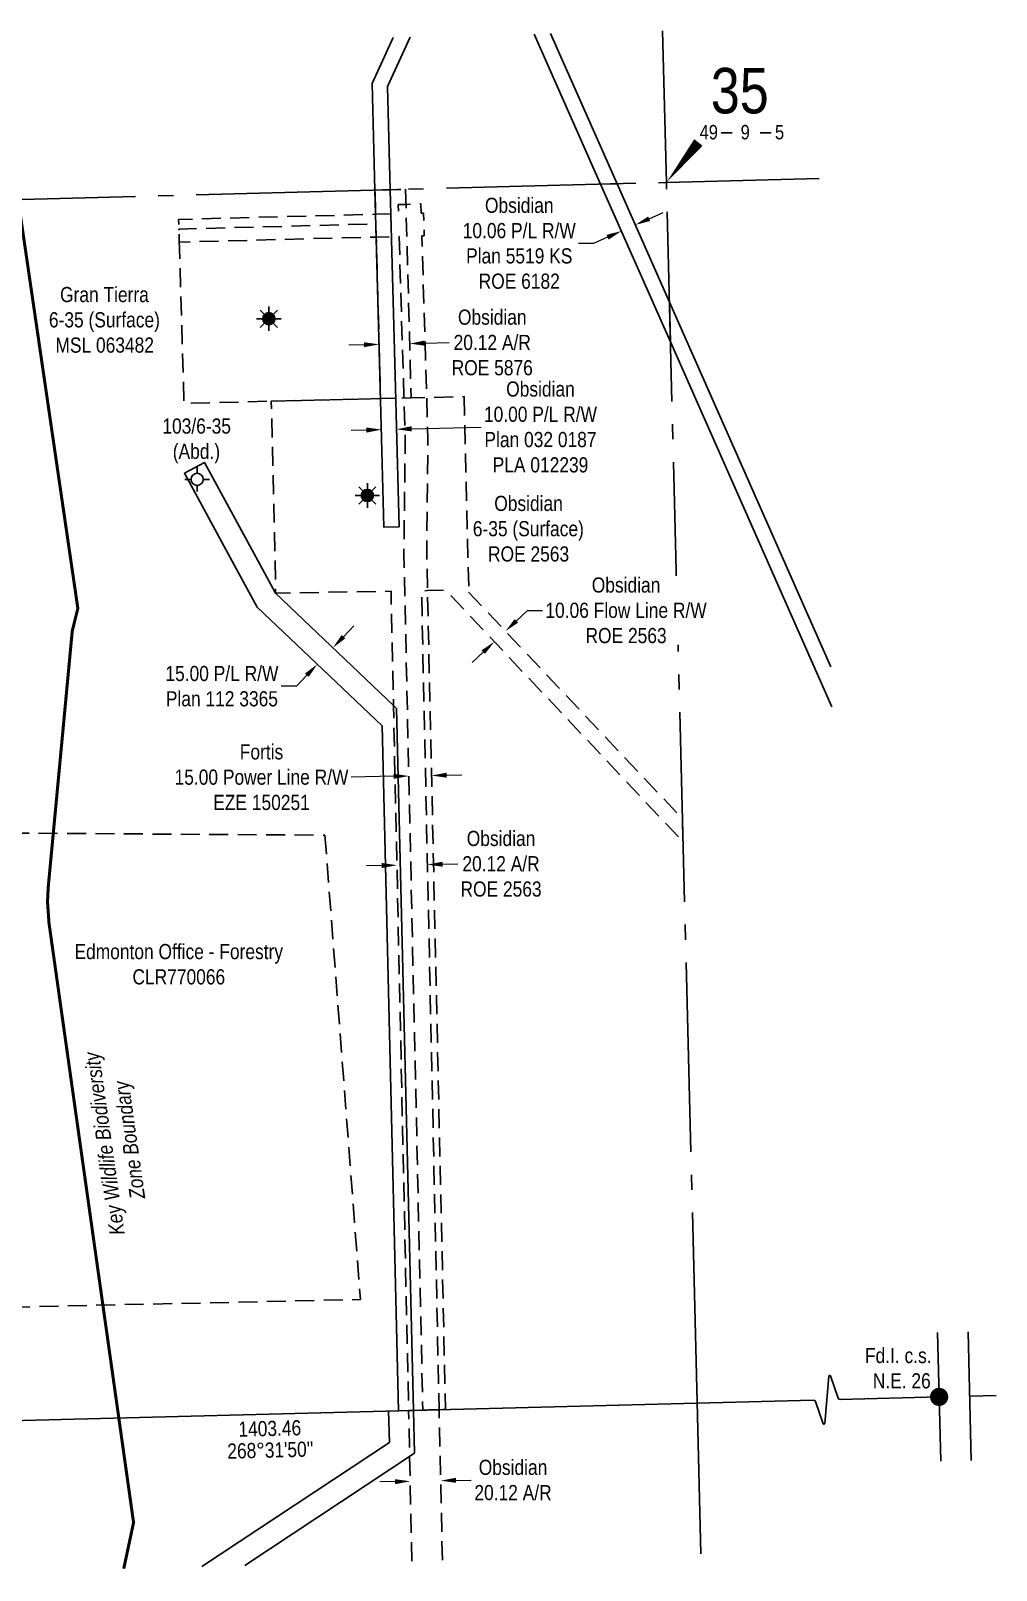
# Model space of a CAD drawing. Extents: x 618446 to 621626, y 5902951 to 5905607.
# Drawn here: x 619062 to 619699, y 5903156 to 5904171 of the extents above; entities that cross this region are included whole.
import ezdxf
from ezdxf.enums import TextEntityAlignment as Align

# ---------------------------------------------------------------- set-up
doc = ezdxf.new("R2010")
doc.units = 0
doc.header["$LTSCALE"] = 5
doc.header["$PDSIZE"] = 0.5
for name, pattern in [('DASHDOT2', [12.7, 6.35, -3.175, 0, -3.175]), ('foc-ACCESSROAD', [3.75, 2.5, -1.25]), ('foc-FLOWLINE', [3.75, 2.5, -1.25]), ('foc-QUARTERLINE', [33, 25, -3, 2, -3])]:
    doc.linetypes.add(name, pattern=pattern)
doc.layers.get('Defpoints').update_dxf_attribs({"color": 9})
for name, color, linetype in [('10', 1, 'Continuous'), ('9', 3, 'Continuous'), ('AS-WILDLIFE', 131, 'DASHDOT2'), ('C-AR', 13, 'foc-ACCESSROAD'), ('C-RW', 13, 'Continuous'), ('C-WS', 13, 'foc-ACCESSROAD'), ('C-WS-S', 8, 'Continuous'), ('F-EZE', 190, 'foc-FLOWLINE'), ('F-RW', 190, 'Continuous'), ('F-WS', 190, 'foc-ACCESSROAD'), ('F-WS-S', 8, 'Continuous'), ('L-BD', 7, 'Continuous'), ('L-MON', 1, 'Continuous'), ('L-MON-T', 1, 'Continuous'), ('L-SEC', 7, 'Continuous'), ('L-SECLBL', 7, 'Continuous'), ('L-SECQ', 8, 'foc-QUARTERLINE')]:
    doc.layers.add(name, color=color, linetype=linetype)
for name, color, linetype, lineweight in [('C-AR-T', 13, 'Continuous', 9), ('C-FLOWLINE-T', 13, 'Continuous', 9), ('C-RW-T', 13, 'Continuous', 9), ('C-WS-T', 13, 'Continuous', 9), ('F-EZE-T', 190, 'Continuous', 9), ('F-RW-T', 190, 'Continuous', 9), ('F-WS-T', 190, 'Continuous', 9)]:
    doc.layers.add(name, color=color, linetype=linetype, lineweight=lineweight)
doc.styles.add('240', font='ARIALN.TTF', dxfattribs={"height": 30})
doc.styles.add('80CG', font='ARIALN.TTF', dxfattribs={"height": 10})
doc.styles.add('80L', font='ARIALN.TTF', dxfattribs={"height": 10})
doc.styles.add('SIMPLEX', font='ARIALN.TTF')
doc.dimstyles.new('Compass 5 000', dxfattribs={"dimscale": 5, "dimtxt": 9, "dimasz": 2, "dimexe": 0.2, "dimexo": 0.0625, "dimgap": 0.5, "dimtad": 0, "dimtih": 1, "dimtoh": 1, "dimzin": 0, "dimdsep": 46, "dimtxsty": '80CG', "dimcen": 0.1, "dimse1": 1, "dimse2": 1, "dimclrd": 256, "dimclrt": 256, "dimaunit": 1, "dimadec": 4, "dimazin": 0, "dimtfac": 0.06, "dimtofl": 0, "dimtmove": 0, "dimatfit": 1, "dimfxl": 0.2, "dimtolj": 1, "dimtzin": 0, "dimlwd": -1, "dimarcsym": 0})

# ---------------------------------------------------------------- blocks, each defined once
blk = doc.blocks.new('L-SECLBL')
at = {"layer": '9', "color": 7}
for p, q in [((-5.1, -27.8), (-12.3, -27.8)), ((20.7, -27.8), (13.5, -27.8))]:
    blk.add_line(p, q, dxfattribs=at)
at = {"layer": '10', "color": 2, "style": 'SIMPLEX'}
blk.add_attdef('SEC', text='', height=30, dxfattribs=at).set_placement((0, 0), align=Align.MIDDLE)
at = {"layer": '10', "color": 5, "style": '80L'}
blk.add_attdef('TWP', text='', height=9.5, dxfattribs=at).set_placement((-14.4, -27.4), align=Align.MIDDLE_RIGHT)
blk.add_attdef('RGE', text='', height=9.5, dxfattribs=at).set_placement((3.6, -27.4), align=Align.MIDDLE_CENTER)
blk.add_attdef('MER', text='', height=9.5, dxfattribs=at).set_placement((23.2, -27.4), align=Align.MIDDLE_LEFT)
blk = doc.blocks.new('*D428')
at = {"layer": 'C-AR-T', "transparency": 16777216}
for p, q in [((619293.6, 5903620.5), (619283.6, 5903620.3)), ((619333.7, 5903621.4), (619343.7, 5903621.6))]:
    blk.add_line(p, q, dxfattribs=at)
for points in [[(619293.5, 5903622.2), (619293.6, 5903618.8), (619303.6, 5903620.7)], [(619333.6, 5903623), (619333.7, 5903619.7), (619323.7, 5903621.1)]]:
    blk.add_solid(points, dxfattribs=at)
at = {"layer": 'Defpoints', "color": 0, "transparency": 16777216}
for p in [(619303.5, 5903621.5), (619323.7, 5903622), (619323.7, 5903621.1)]:
    blk.add_point(p, dxfattribs=at)
at = {"layer": 'C-AR-T', "transparency": 16777216, "insert": (619372.2, 5903621.6), "char_height": 10, "attachment_point": 5, "style": '80CG'}
blk.add_mtext('\\A1;Obsidian\\P20.12 A/R\\PROE 2563', dxfattribs=at)
blk = doc.blocks.new('*D429')
at = {"layer": 'C-AR-T', "transparency": 16777216}
for p, q in [((619281.8, 5903963.8), (619271.8, 5903963.6)), ((619322, 5903964.9), (619337.9, 5903965.3))]:
    blk.add_line(p, q, dxfattribs=at)
for points in [[(619281.8, 5903965.5), (619281.8, 5903962.2), (619291.8, 5903964.1)], [(619321.9, 5903966.6), (619322, 5903963.2), (619312, 5903964.6)]]:
    blk.add_solid(points, dxfattribs=at)
at = {"layer": 'Defpoints', "color": 0, "transparency": 16777216}
for p in [(619291.5, 5903974.3), (619311.7, 5903974.8), (619312, 5903964.6)]:
    blk.add_point(p, dxfattribs=at)
at = {"layer": 'C-AR-T', "transparency": 16777216, "insert": (619366.4, 5903965.3), "char_height": 10, "attachment_point": 5, "style": '80CG'}
blk.add_mtext('\\A1;Obsidian\\P20.12 A/R\\PROE 5876', dxfattribs=at)
blk = doc.blocks.new('*D431')
at = {"layer": 'C-AR-T', "transparency": 16777216}
for p, q in [((619302.3, 5903214.3), (619292.3, 5903214.1)), ((619342.4, 5903215.1), (619352.4, 5903215.3))]:
    blk.add_line(p, q, dxfattribs=at)
for points in [[(619302.3, 5903215.9), (619302.3, 5903212.6), (619312.3, 5903214.5)], [(619342.4, 5903216.8), (619342.4, 5903213.5), (619332.4, 5903214.9)]]:
    blk.add_solid(points, dxfattribs=at)
at = {"layer": 'Defpoints', "color": 0, "transparency": 16777216}
for p in [(619332.4, 5903214.9), (619313.1, 5903176.8), (619333.2, 5903177.3)]:
    blk.add_point(p, dxfattribs=at)
at = {"layer": 'C-AR-T', "transparency": 16777216, "insert": (619380.1, 5903215.3), "char_height": 10, "attachment_point": 5, "style": '80CG'}
blk.add_mtext('\\A1;Obsidian\\P20.12 A/R', dxfattribs=at)
blk = doc.blocks.new('*D432')
at = {"layer": 'C-FLOWLINE-T', "transparency": 16777216}
for p, q in [((619382.4, 5903781.8), (619389.6, 5903788.7)), ((619389.6, 5903788.7), (619399.6, 5903788.7)), ((619360.5, 5903761.2), (619353.2, 5903754.3))]:
    blk.add_line(p, q, dxfattribs=at)
for points in [[(619381.2, 5903783), (619383.5, 5903780.6), (619375.1, 5903775)], [(619359.4, 5903762.4), (619361.6, 5903760), (619367.8, 5903768.1)]]:
    blk.add_solid(points, dxfattribs=at)
at = {"layer": 'Defpoints', "color": 0, "transparency": 16777216}
for p in [(619367.8, 5903768.1), (619434.3, 5903697.5), (619441.6, 5903704.4)]:
    blk.add_point(p, dxfattribs=at)
at = {"layer": 'C-FLOWLINE-T', "transparency": 16777216, "insert": (619454.6, 5903788.7), "char_height": 10, "attachment_point": 5, "style": '80CG', "bg_fill": 3, "box_fill_scale": 1.1, "bg_fill_color": 256, "bg_fill_true_color": 13158600, "bg_fill_transparency": 0}
blk.add_mtext('\\A1;Obsidian\\P10.06 Flow Line R/W\\PROE 2563', dxfattribs=at)
blk = doc.blocks.new('*D433')
at = {"layer": 'C-RW-T', "transparency": 16777216}
for p, q in [((619469.9, 5904046.9), (619479, 5904051)), ((619433.2, 5904030.7), (619423.2, 5904030.7)), ((619442.4, 5904034.7), (619433.2, 5904030.7))]:
    blk.add_line(p, q, dxfattribs=at)
for points in [[(619469.2, 5904048.4), (619470.5, 5904045.4), (619460.7, 5904042.9)], [(619441.7, 5904036.3), (619443.1, 5904033.2), (619451.5, 5904038.8)]]:
    blk.add_solid(points, dxfattribs=at)
at = {"layer": 'Defpoints', "color": 0, "transparency": 16777216}
for p in [(619451.5, 5904038.8), (619454.8, 5904031.3), (619464, 5904035.4)]:
    blk.add_point(p, dxfattribs=at)
at = {"layer": 'C-RW-T', "transparency": 16777216, "insert": (619384.2, 5904030.7), "char_height": 10, "attachment_point": 5, "style": '80CG'}
blk.add_mtext('\\A1;Obsidian\\P10.06 P/L R/W\\PPlan 5519 KS\\PROE 6182', dxfattribs=at)
blk = doc.blocks.new('*D434')
at = {"layer": 'C-RW-T', "transparency": 16777216}
for p, q in [((619283.3, 5903907.6), (619273.3, 5903907.3)), ((619313.3, 5903908.4), (619359.1, 5903909.6))]:
    blk.add_line(p, q, dxfattribs=at)
for points in [[(619283.3, 5903909.3), (619283.4, 5903905.9), (619293.3, 5903907.9)], [(619313.2, 5903910.1), (619313.3, 5903906.7), (619303.3, 5903908.1)]]:
    blk.add_solid(points, dxfattribs=at)
at = {"layer": 'Defpoints', "color": 0, "transparency": 16777216}
for p in [(619289.2, 5904061.4), (619299.2, 5904061.7), (619293.3, 5903907.9)]:
    blk.add_point(p, dxfattribs=at)
at = {"layer": 'C-RW-T', "transparency": 16777216, "insert": (619398.2, 5903909.6), "char_height": 10, "attachment_point": 5, "style": '80CG'}
blk.add_mtext('\\A1;Obsidian\\P10.00 P/L R/W\\PPlan 032 0187\\PPLA 012239', dxfattribs=at)
blk = doc.blocks.new('*D438')
at = {"layer": 'Defpoints', "color": 0, "transparency": 16777216}
for p in [(619311.2, 5903687.9), (619326.2, 5903688.2), (619326.4, 5903679.8)]:
    blk.add_point(p, dxfattribs=at)
at = {"layer": 'F-EZE-T', "transparency": 16777216}
for p, q in [((619301.4, 5903679.3), (619273.4, 5903678.7)), ((619336.4, 5903680.1), (619346.4, 5903680.3))]:
    blk.add_line(p, q, dxfattribs=at)
for points in [[(619301.4, 5903681), (619301.4, 5903677.6), (619311.4, 5903679.5)], [(619336.4, 5903681.7), (619336.4, 5903678.4), (619326.4, 5903679.8)]]:
    blk.add_solid(points, dxfattribs=at)
at = {"layer": 'F-EZE-T', "transparency": 16777216, "insert": (619214.3, 5903678.7), "char_height": 10, "attachment_point": 5, "style": '80CG'}
blk.add_mtext('\\A1;Fortis\\P15.00 Power Line R/W\\PEZE 150251', dxfattribs=at)
blk = doc.blocks.new('*D439')
at = {"layer": 'Defpoints', "color": 0, "transparency": 16777216}
for p in [(619239.2, 5903785.2), (619228.9, 5903774.4), (619251.1, 5903753.2)]:
    blk.add_point(p, dxfattribs=at)
at = {"layer": 'F-RW-T', "transparency": 16777216}
for p, q in [((619268.3, 5903771.3), (619275.2, 5903778.6)), ((619244.2, 5903746), (619237.3, 5903738.7)), ((619237.3, 5903738.7), (619227.3, 5903738.7))]:
    blk.add_line(p, q, dxfattribs=at)
for points in [[(619267.1, 5903772.5), (619269.5, 5903770.2), (619261.4, 5903764.1)], [(619243, 5903747.1), (619245.4, 5903744.8), (619251.1, 5903753.2)]]:
    blk.add_solid(points, dxfattribs=at)
at = {"layer": 'F-RW-T', "transparency": 16777216, "insert": (619188.2, 5903738.7), "char_height": 10, "attachment_point": 5, "style": '80CG'}
blk.add_mtext('\\A1;15.00 P/L R/W\\PPlan 112 3365', dxfattribs=at)
blk = doc.blocks.new('GABD')
for p, q in [((-0.81, 0), (-1.62, 0)), ((0, 0.81), (0, 1.62)), ((1.62, 0), (0.81, 0)), ((0, -0.81), (0, -1.62))]:
    blk.add_line(p, q)
blk.add_circle((0, 0), 0.8)
blk = doc.blocks.new('GAS')
h = blk.add_hatch(color=255)
h.dxf.hatch_style = 1
edge = h.paths.add_edge_path()
edge.add_arc((0, 0), 0.9, 0, 360)
for p, q in [((-0.81, 0), (-1.62, 0)), ((-0.57, 0.57), (-1.14, 1.14)), ((0, 0.81), (0, 1.62)), ((0.57, 0.57), (1.14, 1.14)), ((1.62, 0), (0.81, 0)), ((-0.57, -0.57), (-1.14, -1.14)), ((0, -0.81), (0, -1.62)), ((1.14, -1.14), (0.57, -0.57))]:
    blk.add_line(p, q)
blk.add_circle((0, 0), 0.8)
blk = doc.blocks.new('linebrk')
blk.add_lwpolyline([(0, 0.00175, -0.346152), (-0.00019, 0.0015), (-0.00314, 0.00055, 0.772575), (-0.00312, 0.00036), (0.00312, -0.00036, -0.772575), (0.00314, -0.00055), (0.00019, -0.0015, 0.346152), (0, -0.00175)], format="xyb")
blk = doc.blocks.new('fdia')
at = {"color": 255, "const_width": 1}
blk.add_lwpolyline([(-0.5, 0, 1), (0.5, 0, 1)], format="xyb", close=True, dxfattribs=at)
blk = doc.blocks.new('Fdiaa')
blk.add_blockref('fdia', (0, 0))
blk = doc.blocks.new('fdib')
at = {"color": 1, "const_width": 1.6}
blk.add_lwpolyline([(-0.4, 0, 1), (0.4, 0, 1)], format="xyb", close=True, dxfattribs=at)
at = {"color": 1}
blk.add_circle((0, 0), 0.8, dxfattribs=at)
blk = doc.blocks.new('Fdibb')
blk.add_blockref('fdib', (0, 0))
blk = doc.blocks.new('fdicc')
for name in ['Fdibb', 'Fdiaa']:
    blk.add_blockref(name, (0, 0))
blk = doc.blocks.new('FDI')
blk.add_blockref('fdicc', (0, 0))

msp = doc.modelspace()

# ---------------------------------------------------------------- linework, layer by layer
at = {"layer": 'AS-WILDLIFE', "const_width": 2, "flags": 128}
msp.add_lwpolyline([(619123.494, 5903156.87), (619129.964, 5903187.28), (619074.223, 5903582.536), (619073.243, 5903596.501), (619073.68, 5903605.835), (619089.555, 5903775.168), (619093.236, 5903790.012), (619039.243, 5904159.653)], dxfattribs=at)
at = {"layer": 'C-AR', "flags": 128}
msp.add_lwpolyline([(619309.242, 5904066.348), (619312.943, 5903928.811), (619302.75, 5903928.571), (619292.757, 5903928.334), (619289.715, 5904041.925), (619289.672, 5904043.518), (619289.075, 5904065.823), (619293.86, 5904065.948), (619299.069, 5904066.083), (619303.853, 5904066.208), (619309.242, 5904066.348)], close=True, dxfattribs=at)
msp.add_lwpolyline([(619313.417, 5903161.805), (619311.285, 5903261.177), (619331.404, 5903261.693), (619333.538, 5903162.327)], dxfattribs=at)
at = {"layer": 'C-RW'}
for points in [[(619289.075, 5904065.823), (619287.191, 5904136.193), (619301.159, 5904166.323)], [(619312.304, 5904166.607), (619297.247, 5904134.129), (619299.069, 5904066.083)], [(619404.877, 5904168.965), (619448.721, 5904069.978), (619437.853, 5904069.695), (619394.007, 5904168.688)], [(619589.667, 5903751.501), (619483.233, 5903991.996)], [(619483.894, 5903965.66), (619590.308, 5903725.209)]]:
    msp.add_lwpolyline(points, dxfattribs=at)
for points in [[(619483.233, 5903991.996), (619483.894, 5903965.66), (619437.853, 5904069.695), (619448.721, 5904069.978), (619483.233, 5903991.996)], [(619305.019, 5903843.831), (619295.026, 5903843.564), (619292.792, 5903927.031), (619289.715, 5904041.925), (619289.075, 5904065.823), (619293.86, 5904065.947), (619299.069, 5904066.083), (619302.785, 5903927.267), (619303.032, 5903918.035), (619305.019, 5903843.831)]]:
    msp.add_lwpolyline(points, close=True, dxfattribs=at)
at = {"layer": 'C-WS', "flags": 128}
msp.add_lwpolyline([(619347.891, 5903929.638), (619350.914, 5903802.5), (619349.158, 5903802.459), (619491.794, 5903651.272), (619492.172, 5903636.205), (619335.626, 5903802.136), (619323.716, 5903801.727), (619319.811, 5903801.593), (619331.404, 5903261.693), (619320.613, 5903261.416), (619314.533, 5903261.26), (619312.363, 5903261.204), (619311.285, 5903261.177), (619301.3, 5903726.016), (619299.684, 5903801.281), (619223.568, 5903800.112), (619223.139, 5903826.724), (619220.753, 5903926.614), (619292.757, 5903928.334), (619302.75, 5903928.571), (619308.186, 5903928.699), (619312.943, 5903928.812), (619323.178, 5903929.054), (619347.891, 5903929.638)], close=True, dxfattribs=at)
at = {"layer": 'F-EZE', "flags": 128}
msp.add_lwpolyline([(619319.38, 5904056.663), (619319.559, 5904050.632), (619321.107, 5904050.673), (619321.553, 5904035.685), (619320.005, 5904035.645), (619323.178, 5903929.054), (619324.016, 5903900.889), (619323.176, 5903826.275), (619323.716, 5903801.727), (619335.603, 5903261.801), (619332.488, 5903261.721), (619331.404, 5903261.693), (619320.613, 5903261.416), (619308.182, 5903826.079), (619309.018, 5903900.756), (619308.186, 5903928.699), (619305.016, 5904035.256), (619299.898, 5904035.123), (619289.916, 5904034.864), (619160.081, 5904031.495), (619159.83, 5904040.116), (619159.645, 5904046.483), (619289.511, 5904049.852), (619299.497, 5904050.111), (619304.57, 5904050.243), (619304.391, 5904056.273), (619309.51, 5904056.406), (619319.38, 5904056.663)], close=True, dxfattribs=at)
at = {"layer": 'F-RW'}
msp.add_lwpolyline([(619311.285, 5903261.177), (619304.54, 5903261.004), (619293.757, 5903712.648), (619211.523, 5903790.868), (619192.418, 5903825.99), (619163.536, 5903879.086), (619176.702, 5903886.267), (619209.272, 5903826.393), (619223.568, 5903800.112), (619301.3, 5903726.016), (619303.372, 5903724.041), (619314.533, 5903261.26), (619312.363, 5903261.204), (619311.285, 5903261.177)], close=True, dxfattribs=at)
for points in [[(619304.54, 5903261.004), (619298.084, 5903260.838), (619298.586, 5903240.044), (619175.037, 5903158.209)], [(619203.234, 5903158.942), (619315.213, 5903233.041), (619314.533, 5903261.26)]]:
    msp.add_lwpolyline(points, dxfattribs=at)
at = {"layer": 'F-WS', "flags": 128}
for points in [[(619292.757, 5903928.334), (619220.753, 5903926.614), (619163.195, 5903925.203), (619159.829, 5904040.116), (619289.691, 5904043.519), (619289.741, 5904041.926), (619292.757, 5903928.334)], [(619256.137, 5903640.511), (619279.508, 5903334.331), (618963.027, 5903327.472), (618938.319, 5903642.581), (619256.137, 5903640.511)]]:
    msp.add_lwpolyline(points, close=True, dxfattribs=at)
at = {"layer": 'L-SEC'}
for p, q in [((619662.033, 5903227.777), (619659.932, 5903312.517)), ((619682.139, 5903228.276), (619680.039, 5903313.016))]:
    msp.add_line(p, q, dxfattribs=at)
at = {"layer": 'L-SEC', "lineweight": -3}
for p, q in [((619595.692, 5903268.473), (619660.982, 5903270.147)), ((619681.089, 5903270.663), (619698.607, 5903271.113)), ((618902.867, 5903250.7), (619578.228, 5903268.025))]:
    msp.add_line(p, q, dxfattribs=at)
at = {"layer": 'L-SECLBL', "flags": 128}
msp.add_lwpolyline([(619481.252, 5904070.825, 0, 6.997, 0), (619502.301, 5904097.225, 0, 0, 0)], format="xyseb", dxfattribs=at)
at = {"layer": 'L-SECQ'}
for p, q in [((619481.252, 5904070.825), (619478.739, 5904170.846)), ((618676.38, 5904049.627), (619481.252, 5904070.825)), ((619481.252, 5904070.825), (619581.819, 5904073.436)), ((619501.457, 5903266.687), (619481.252, 5904070.825)), ((619503.933, 5903166.754), (619501.457, 5903266.687))]:
    msp.add_line(p, q, dxfattribs=at)

# ---------------------------------------------------------------- block references
at = {"layer": 'C-WS-S', "color": 3, "xscale": 4.998191799999997, "yscale": 4.998191799999997, "zscale": 4.998191799999997}
msp.add_blockref('GAS', (619284.066, 5903864.443), dxfattribs=at)
at = {"layer": 'F-WS-S', "color": 3, "xscale": 4.999999999999972, "yscale": 4.999999999999972, "zscale": 4.999999999999972}
for name, p in [('GAS', (619219.165, 5903981.02)), ('GABD', (619171.839, 5903875.102))]:
    msp.add_blockref(name, p, dxfattribs=at)
at = {"layer": 'L-MON', "color": 3, "xscale": 4.998191799999997, "yscale": 4.998191799999997, "zscale": 4.998191799999997}
msp.add_blockref('FDI', (619660.982, 5903270.147), dxfattribs=at)
at = {"layer": 'L-SEC', "xscale": 4999.999999999997, "yscale": 4999.999999999997, "zscale": 4999.999999999997, "rotation": 271.4694444447022}
msp.add_blockref('linebrk', (619586.96, 5903268.249), dxfattribs=at)
at = {"layer": 'L-SECLBL', "xscale": 0.9996249999999984, "yscale": 0.9996249999999984, "zscale": 0.9996249999999984}
msp.add_blockref('L-SECLBL', (619529.576, 5904131.4), dxfattribs=at).add_auto_attribs({'SEC': '35', 'TWP': '49', 'RGE': '9', 'MER': '5'})

# ---------------------------------------------------------------- texts
at = {"layer": 'AS-WILDLIFE', "insert": (619120.47, 5903438.5), "char_height": 10, "attachment_point": 5, "rotation": 98.027248, "style": '240'}
msp.add_mtext_dynamic_manual_height_columns('{\\fArial Narrow|b0|i1|c0|p34;Key Wildlife Biodiversity Zone Boundary}', width=122.39877, gutter_width=45, heights=[0], dxfattribs=at)
at = {"layer": 'F-WS-T', "char_height": 9.99625, "attachment_point": 1, "style": '80L'}
for s, width, insert in [('\\pi10.779;Gran Tierra\\P\\pi3.4389;6-35 (Surface)\\P\\pi7.7415;MSL 063482', 78.96533, (619070.722, 5904001.944)), ('\\pi-6.4585;103/6-35\\P\\pi0.39433;(Abd.)', 30.58648, (619155.417, 5903915.233)), ('\\pi0.50343;Edmonton Office - Forestry\\P\\pi38.733;CLR770066', 137.48362, (619090.51, 5903568.758))]:
    msp.add_mtext_dynamic_manual_height_columns(s, width=width, gutter_width=49.981, heights=[0], dxfattribs=dict(at, insert=insert))
at = {"layer": 'L-BD', "style": '80L'}
for s, height, p in [('1403.46', 9.9964, (619219.751, 5903249.329)), ("268°31'50''", 9.99638, (619220.116, 5903235.089))]:
    msp.add_text(s, height=height, rotation=1.4695, dxfattribs=at).set_placement(p, align=Align.MIDDLE)
at = {"layer": 'L-MON-T', "insert": (619611.001, 5903302.414), "char_height": 9.99625, "attachment_point": 1, "style": '80L'}
msp.add_mtext_dynamic_manual_height_columns('\\pi1.077;Fd.I. c.s.\\P\\pi6.266;N.E. 26', width=43.05986, gutter_width=49.981, heights=[0], dxfattribs=at)

# ---------------------------------------------------------------- dimensions: what is measured, and where the dimension line sits
at = {"layer": 'C-AR-T', "color": 3}
for base, p1, p2, angle, text, picture, middle in [((619311.979, 5903964.636), (619291.526, 5903974.285), (619311.705, 5903974.829), 1.542531, 'Obsidian\\P20.12 A/R\\PROE 5876', '*D429', (619366.445, 5903965.334)), ((619332.408, 5903214.915), (619313.094, 5903176.838), (619333.217, 5903177.271), 1.231269, 'Obsidian\\P20.12 A/R', '*D431', (619380.138, 5903215.344))]:
    dim = msp.add_linear_dim(base=base, p1=p1, p2=p2, angle=angle, text=text, dimstyle='Compass 5 000', dxfattribs=at)
    dim.commit()
    dim.dimension.update_dxf_attribs({"geometry": picture, "text_midpoint": middle, "dimtype": 161})
dim = msp.add_aligned_dim(p1=(619303.544, 5903621.531), p2=(619323.668, 5903621.963), distance=-0.817, text='Obsidian\\P20.12 A/R\\PROE 2563', dimstyle='Compass 5 000', dxfattribs=at)
dim.commit()
dim.dimension.update_dxf_attribs({"geometry": '*D428', "text_midpoint": (619372.214, 5903621.576)})
at = {"layer": 'C-RW-T', "color": 3}
dim = msp.add_linear_dim(base=(619451.527, 5904038.796), p1=(619464.03, 5904035.386), p2=(619454.837, 5904031.317), angle=203.873286, text='Obsidian\\P10.06 P/L R/W\\PPlan 5519 KS\\PROE 6182', dimstyle='Compass 5 000', dxfattribs=at)
dim.commit()
dim.dimension.update_dxf_attribs({"geometry": '*D433', "text_midpoint": (619384.153, 5904030.702), "dimtype": 161})
at = {"layer": 'F-EZE-T', "color": 3}
dim = msp.add_linear_dim(base=(619326.399, 5903679.846), p1=(619311.223, 5903687.904), p2=(619326.214, 5903688.235), angle=1.262128, text='Fortis\\P15.00 Power Line R/W\\PEZE 150251', dimstyle='Compass 5 000', dxfattribs=at)
dim.commit()
dim.dimension.update_dxf_attribs({"geometry": '*D438', "text_midpoint": (619214.297, 5903678.679), "dimtype": 161})
at = {"layer": 'F-RW-T', "color": 3}
dim = msp.add_linear_dim(base=(619251.107, 5903753.217), p1=(619239.199, 5903785.213), p2=(619228.877, 5903774.361), angle=226.434007, text='15.00 P/L R/W\\PPlan 112 3365', dimstyle='Compass 5 000', dxfattribs=at)
dim.commit()
dim.dimension.update_dxf_attribs({"geometry": '*D439', "text_midpoint": (619188.237, 5903738.726), "dimtype": 161})

# ---------------------------------------------------------------- next in the draw order: dimensions: what is measured, and where the dimension line sits
at = {"layer": 'C-FLOWLINE-T', "color": 3}
dim = msp.add_linear_dim(base=(619367.772, 5903768.063), p1=(619441.636, 5903704.439), p2=(619434.316, 5903697.533), angle=223.33412, text='Obsidian\\P10.06 Flow Line R/W\\PROE 2563', dimstyle='Compass 5 000', override={"dimtfill": 1}, dxfattribs=at)
dim.commit()
dim.dimension.update_dxf_attribs({"geometry": '*D432', "text_midpoint": (619454.639, 5903788.695), "dimtype": 161})

# ---------------------------------------------------------------- next in the draw order: texts
at = {"layer": 'C-WS-T', "insert": (619350.162, 5903864.236), "char_height": 9.99625, "attachment_point": 1, "style": '80L'}
msp.add_mtext_dynamic_manual_height_columns('\\pi17.574;Obsidian\\P\\pi3.4389;6-35 (Surface)\\P\\pi13.459;ROE 2563', width=78.96533, gutter_width=49.981, heights=[0], dxfattribs=at)

# ---------------------------------------------------------------- next in the draw order: dimensions: what is measured, and where the dimension line sits
at = {"layer": 'C-RW-T', "color": 3}
dim = msp.add_linear_dim(base=(619293.304, 5903907.855), p1=(619299.184, 5904061.652), p2=(619289.19, 5904061.384), angle=181.534953, text='Obsidian\\P10.00 P/L R/W\\PPlan 032 0187\\PPLA 012239', dimstyle='Compass 5 000', dxfattribs=at)
dim.commit()
dim.dimension.update_dxf_attribs({"geometry": '*D434', "text_midpoint": (619398.165, 5903909.617), "dimtype": 161})

doc.saveas('drawing.dxf')
